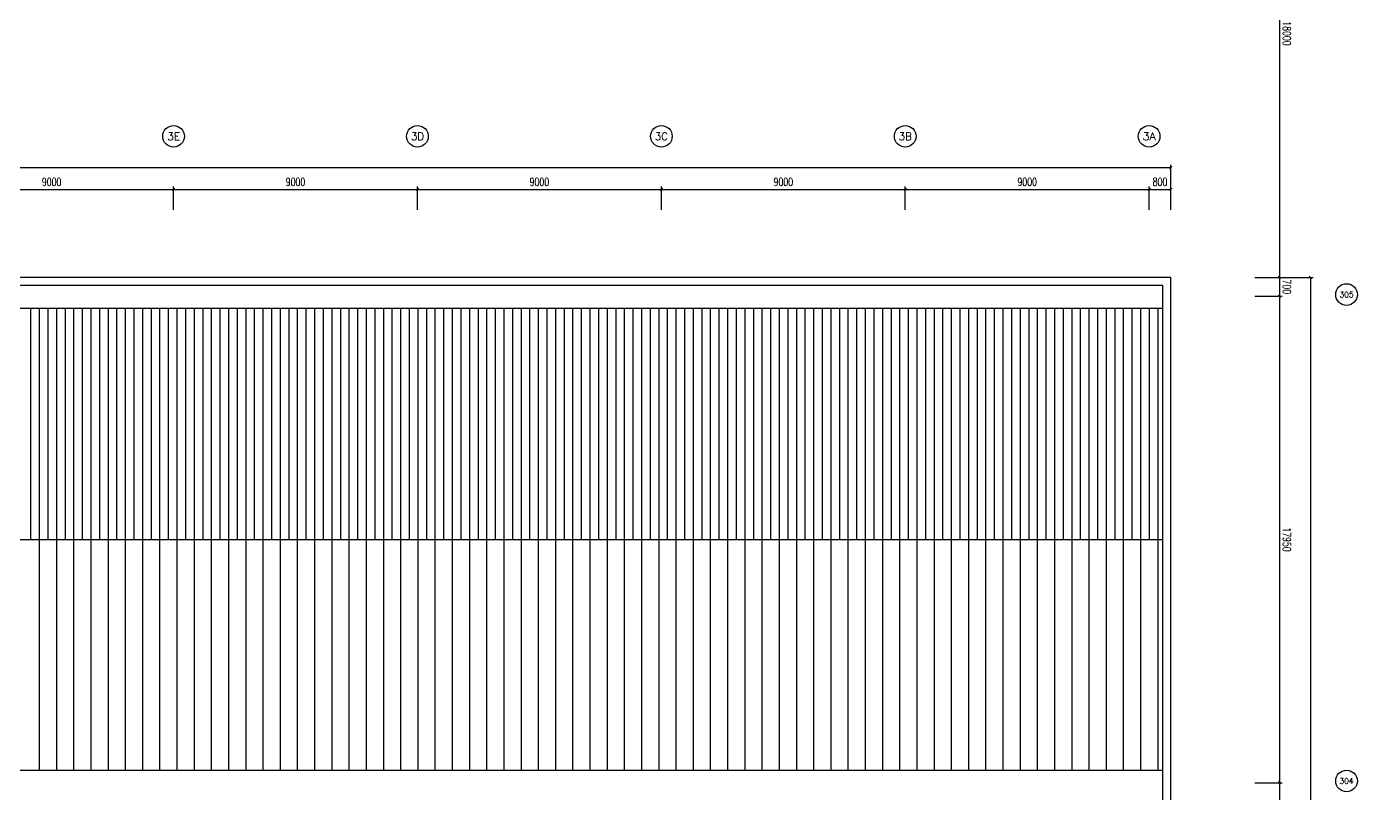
# Model space of a CAD drawing. Extents: x -474411 to 577939, y 0 to 1014176.
# Drawn here: x 329724 to 378830, y 602377 to 630673 of the extents above; entities that cross this region are included whole.
import ezdxf
from ezdxf.enums import TextEntityAlignment as Align

# ---------------------------------------------------------------- set-up
doc = ezdxf.new("R2010")
doc.units = 0
doc.header["$LTSCALE"] = 1000
doc.header["$MEASUREMENT"] = 0
doc.layers.get('Defpoints').update_dxf_attribs({"color": 210})
for name, color, linetype in [('A-AXIS-D', 1, 'Continuous'), ('A-HATCH-2', 251, 'Continuous'), ('A-LIN-V', 9, 'Continuous'), ('A-SFCE', 30, 'Continuous'), ('PUB_TEXT', 7, 'Continuous')]:
    doc.layers.add(name, color=color, linetype=linetype)
doc.styles.add('_TCH_AXIS', font='COMPLEX', dxfattribs={"bigfont": 'GBCBIG'})
doc.styles.add('_TCH_DIM_T3', font='SIMPLEX', dxfattribs={"width": 0.705882, "bigfont": 'GBCBIG'})
doc.styles.add('A-DIM_T3', font='SIMPLEX', dxfattribs={"width": 0.705882, "bigfont": 'GBCBIG'})
doc.dimstyles.new('_TCH_ARCH&&100', dxfattribs={"dimtxt": 297.5, "dimasz": 100, "dimexe": 100, "dimexo": 100, "dimgap": 126.25, "dimtad": 1, "dimdec": 0, "dimzin": 0, "dimdsep": 46, "dimtxsty": '_TCH_DIM_T3', "dimblk": 'ARCHTICK', "dimcen": 0.09, "dimclrt": 7, "dimazin": 2, "dimtfac": 1, "dimtdec": 0, "dimtix": 1, "dimtmove": 2, "dimatfit": 3, "dimfxl": 0, "dimtolj": 1, "dimtzin": 0, "dimarcsym": 0})
doc.dimstyles.new('A-DIM&&100', dxfattribs={"dimtxt": 297.5, "dimasz": 100, "dimexe": 100, "dimexo": 100, "dimgap": 126.25, "dimtad": 1, "dimdec": 0, "dimzin": 0, "dimdsep": 46, "dimtxsty": 'A-DIM_T3', "dimblk": 'ARCHTICK', "dimcen": 0.09, "dimclrt": 7, "dimazin": 2, "dimtfac": 1, "dimtdec": 0, "dimtix": 1, "dimtmove": 2, "dimatfit": 3, "dimfxl": 0, "dimtolj": 1, "dimtzin": 0, "dimarcsym": 0})

# ---------------------------------------------------------------- blocks, each defined once
blk = doc.blocks.new('_ArchTick')
at = {"color": 0, "linetype": 'ByBlock', "const_width": 0.4}
blk.add_lwpolyline([(-0.5, -0.5), (0.5, 0.5)], dxfattribs=at)
blk = doc.blocks.new('*D803')
at = {"layer": 'A-AXIS-D', "color": 0, "lineweight": -2}
for p, q in [((375040, 639420), (376056, 639420)), ((375956, 639420), (375956, 621420)), ((375040, 621420), (376056, 621420))]:
    blk.add_line(p, q, dxfattribs=at)
at = {"layer": 'Defpoints', "color": 0}
for p in [(374940, 639420), (374940, 621420), (375956, 621420)]:
    blk.add_point(p, dxfattribs=at)
at = {"layer": 'A-AXIS-D', "color": 0, "lineweight": -2, "xscale": 100, "yscale": 100, "zscale": 100}
for p, rotation in [((375956, 639420), 90), ((375956, 621420), 270)]:
    blk.add_blockref('_ArchTick', p, dxfattribs=dict(at, rotation=rotation))
at = {"layer": 'A-AXIS-D', "color": 7, "insert": (376231, 630420), "char_height": 297.5, "attachment_point": 5, "rotation": 270, "style": 'A-DIM_T3'}
blk.add_mtext('\\A1;18000', dxfattribs=at)
blk = doc.blocks.new('*D804')
at = {"layer": 'A-AXIS-D', "color": 0, "lineweight": -2}
for p, q in [((375040, 621420), (376056, 621420)), ((375956, 621420), (375956, 620720)), ((375040, 620720), (376056, 620720))]:
    blk.add_line(p, q, dxfattribs=at)
at = {"layer": 'Defpoints', "color": 0}
for p in [(374940, 621420), (374940, 620720), (375956, 620720)]:
    blk.add_point(p, dxfattribs=at)
at = {"layer": 'A-AXIS-D', "color": 0, "lineweight": -2, "xscale": 100, "yscale": 100, "zscale": 100}
for p, rotation in [((375956, 621420), 90), ((375956, 620720), 270)]:
    blk.add_blockref('_ArchTick', p, dxfattribs=dict(at, rotation=rotation))
at = {"layer": 'A-AXIS-D', "color": 7, "insert": (376231, 621070), "char_height": 297.5, "attachment_point": 5, "rotation": 270, "style": 'A-DIM_T3'}
blk.add_mtext('\\A1;700', dxfattribs=at)
blk = doc.blocks.new('*D805')
at = {"layer": 'A-AXIS-D', "color": 0, "lineweight": -2}
for p, q in [((375040, 620720), (376056, 620720)), ((375956, 620720), (375956, 602770)), ((375040, 602770), (376056, 602770))]:
    blk.add_line(p, q, dxfattribs=at)
at = {"layer": 'Defpoints', "color": 0}
for p in [(374940, 620720), (374940, 602770), (375956, 602770)]:
    blk.add_point(p, dxfattribs=at)
at = {"layer": 'A-AXIS-D', "color": 0, "lineweight": -2, "xscale": 100, "yscale": 100, "zscale": 100}
for p, rotation in [((375956, 620720), 90), ((375956, 602770), 270)]:
    blk.add_blockref('_ArchTick', p, dxfattribs=dict(at, rotation=rotation))
at = {"layer": 'A-AXIS-D', "color": 7, "insert": (376231, 611745), "char_height": 297.5, "attachment_point": 5, "rotation": 270, "style": 'A-DIM_T3'}
blk.add_mtext('\\A1;17950', dxfattribs=at)
blk = doc.blocks.new('*D806')
at = {"layer": 'A-AXIS-D', "color": 0, "lineweight": -2}
for p, q in [((375040, 602770), (376056, 602770)), ((375956, 602770), (375956, 584820)), ((375040, 584820), (376056, 584820))]:
    blk.add_line(p, q, dxfattribs=at)
at = {"layer": 'Defpoints', "color": 0}
for p in [(374940, 602770), (374940, 584820), (375956, 584820)]:
    blk.add_point(p, dxfattribs=at)
at = {"layer": 'A-AXIS-D', "color": 0, "lineweight": -2, "xscale": 100, "yscale": 100, "zscale": 100}
for p, rotation in [((375956, 602770), 90), ((375956, 584820), 270)]:
    blk.add_blockref('_ArchTick', p, dxfattribs=dict(at, rotation=rotation))
at = {"layer": 'A-AXIS-D', "color": 7, "insert": (376231, 593795), "char_height": 297.5, "attachment_point": 5, "rotation": 270, "style": 'A-DIM_T3'}
blk.add_mtext('\\A1;17950', dxfattribs=at)
blk = doc.blocks.new('*D942')
at = {"layer": 'A-AXIS-D', "color": 0, "lineweight": -2}
for p, q in [((375300, 621420), (377195, 621420)), ((377095, 621420), (377095, 548220)), ((375300, 548220), (377195, 548220))]:
    blk.add_line(p, q, dxfattribs=at)
at = {"layer": 'Defpoints', "color": 0}
for p in [(375200, 621420), (375200, 548220), (377095, 548220)]:
    blk.add_point(p, dxfattribs=at)
at = {"layer": 'A-AXIS-D', "color": 0, "lineweight": -2, "xscale": 100, "yscale": 100, "zscale": 100}
for p, rotation in [((377095, 621420), 90), ((377095, 548220), 270)]:
    blk.add_blockref('_ArchTick', p, dxfattribs=dict(at, rotation=rotation))
at = {"layer": 'A-AXIS-D', "color": 7, "insert": (377370, 584820), "char_height": 297.5, "attachment_point": 5, "rotation": 270, "style": '_TCH_DIM_T3'}
blk.add_mtext('\\A1;73200', dxfattribs=at)
blk = doc.blocks.new('*D912')
at = {"layer": 'A-AXIS-D', "color": 0, "lineweight": -2}
for p, q in [((326146, 623910), (326146, 624768)), ((326146, 624668), (335146, 624668)), ((335146, 623910), (335146, 624768))]:
    blk.add_line(p, q, dxfattribs=at)
at = {"layer": 'Defpoints', "color": 0}
for p in [(335146, 624668), (326146, 623810), (335146, 623810)]:
    blk.add_point(p, dxfattribs=at)
at = {"layer": 'A-AXIS-D', "color": 0, "lineweight": -2, "xscale": 100, "yscale": 100, "zscale": 100, "rotation": 180}
blk.add_blockref('_ArchTick', (326146, 624668), dxfattribs=at)
at = {"layer": 'A-AXIS-D', "color": 0, "lineweight": -2, "xscale": 100, "yscale": 100, "zscale": 100}
blk.add_blockref('_ArchTick', (335146, 624668), dxfattribs=at)
at = {"layer": 'A-AXIS-D', "color": 7, "insert": (330646, 624943), "char_height": 297.5, "attachment_point": 5, "style": '_TCH_DIM_T3'}
blk.add_mtext('\\A1;9000', dxfattribs=at)
blk = doc.blocks.new('*D913')
at = {"layer": 'A-AXIS-D', "color": 0, "lineweight": -2}
for p, q in [((335146, 623910), (335146, 624768)), ((335146, 624668), (344146, 624668)), ((344146, 623910), (344146, 624768))]:
    blk.add_line(p, q, dxfattribs=at)
at = {"layer": 'Defpoints', "color": 0}
for p in [(344146, 624668), (335146, 623810), (344146, 623810)]:
    blk.add_point(p, dxfattribs=at)
at = {"layer": 'A-AXIS-D', "color": 0, "lineweight": -2, "xscale": 100, "yscale": 100, "zscale": 100, "rotation": 180}
blk.add_blockref('_ArchTick', (335146, 624668), dxfattribs=at)
at = {"layer": 'A-AXIS-D', "color": 0, "lineweight": -2, "xscale": 100, "yscale": 100, "zscale": 100}
blk.add_blockref('_ArchTick', (344146, 624668), dxfattribs=at)
at = {"layer": 'A-AXIS-D', "color": 7, "insert": (339646, 624943), "char_height": 297.5, "attachment_point": 5, "style": '_TCH_DIM_T3'}
blk.add_mtext('\\A1;9000', dxfattribs=at)
blk = doc.blocks.new('*D914')
at = {"layer": 'A-AXIS-D', "color": 0, "lineweight": -2}
for p, q in [((344146, 623910), (344146, 624768)), ((344146, 624668), (353146, 624668)), ((353146, 623910), (353146, 624768))]:
    blk.add_line(p, q, dxfattribs=at)
at = {"layer": 'Defpoints', "color": 0}
for p in [(353146, 624668), (344146, 623810), (353146, 623810)]:
    blk.add_point(p, dxfattribs=at)
at = {"layer": 'A-AXIS-D', "color": 0, "lineweight": -2, "xscale": 100, "yscale": 100, "zscale": 100, "rotation": 180}
blk.add_blockref('_ArchTick', (344146, 624668), dxfattribs=at)
at = {"layer": 'A-AXIS-D', "color": 0, "lineweight": -2, "xscale": 100, "yscale": 100, "zscale": 100}
blk.add_blockref('_ArchTick', (353146, 624668), dxfattribs=at)
at = {"layer": 'A-AXIS-D', "color": 7, "insert": (348646, 624943), "char_height": 297.5, "attachment_point": 5, "style": '_TCH_DIM_T3'}
blk.add_mtext('\\A1;9000', dxfattribs=at)
blk = doc.blocks.new('*D915')
at = {"layer": 'A-AXIS-D', "color": 0, "lineweight": -2}
for p, q in [((353146, 623910), (353146, 624768)), ((353146, 624668), (362146, 624668)), ((362146, 623910), (362146, 624768))]:
    blk.add_line(p, q, dxfattribs=at)
at = {"layer": 'Defpoints', "color": 0}
for p in [(362146, 624668), (353146, 623810), (362146, 623810)]:
    blk.add_point(p, dxfattribs=at)
at = {"layer": 'A-AXIS-D', "color": 0, "lineweight": -2, "xscale": 100, "yscale": 100, "zscale": 100, "rotation": 180}
blk.add_blockref('_ArchTick', (353146, 624668), dxfattribs=at)
at = {"layer": 'A-AXIS-D', "color": 0, "lineweight": -2, "xscale": 100, "yscale": 100, "zscale": 100}
blk.add_blockref('_ArchTick', (362146, 624668), dxfattribs=at)
at = {"layer": 'A-AXIS-D', "color": 7, "insert": (357646, 624943), "char_height": 297.5, "attachment_point": 5, "style": '_TCH_DIM_T3'}
blk.add_mtext('\\A1;9000', dxfattribs=at)
blk = doc.blocks.new('*D931')
at = {"layer": 'A-AXIS-D', "color": 0, "lineweight": -2}
for p, q in [((362146, 623910), (362146, 624768)), ((362146, 624668), (371146, 624668)), ((371146, 623910), (371146, 624768))]:
    blk.add_line(p, q, dxfattribs=at)
at = {"layer": 'Defpoints', "color": 0}
for p in [(371146, 624668), (362146, 623810), (371146, 623810)]:
    blk.add_point(p, dxfattribs=at)
at = {"layer": 'A-AXIS-D', "color": 0, "lineweight": -2, "xscale": 100, "yscale": 100, "zscale": 100, "rotation": 180}
blk.add_blockref('_ArchTick', (362146, 624668), dxfattribs=at)
at = {"layer": 'A-AXIS-D', "color": 0, "lineweight": -2, "xscale": 100, "yscale": 100, "zscale": 100}
blk.add_blockref('_ArchTick', (371146, 624668), dxfattribs=at)
at = {"layer": 'A-AXIS-D', "color": 7, "insert": (366646, 624943), "char_height": 297.5, "attachment_point": 5, "style": '_TCH_DIM_T3'}
blk.add_mtext('\\A1;9000', dxfattribs=at)
blk = doc.blocks.new('*D932')
at = {"layer": 'A-AXIS-D', "color": 0, "lineweight": -2}
for p, q in [((371146, 623910), (371146, 624768)), ((371146, 624668), (371946, 624668)), ((371946, 623910), (371946, 624768))]:
    blk.add_line(p, q, dxfattribs=at)
at = {"layer": 'Defpoints', "color": 0}
for p in [(371946, 624668), (371146, 623810), (371946, 623810)]:
    blk.add_point(p, dxfattribs=at)
at = {"layer": 'A-AXIS-D', "color": 0, "lineweight": -2, "xscale": 100, "yscale": 100, "zscale": 100, "rotation": 180}
blk.add_blockref('_ArchTick', (371146, 624668), dxfattribs=at)
at = {"layer": 'A-AXIS-D', "color": 0, "lineweight": -2, "xscale": 100, "yscale": 100, "zscale": 100}
blk.add_blockref('_ArchTick', (371946, 624668), dxfattribs=at)
at = {"layer": 'A-AXIS-D', "color": 7, "insert": (371546, 624943), "char_height": 297.5, "attachment_point": 5, "style": '_TCH_DIM_T3'}
blk.add_mtext('\\A1;800', dxfattribs=at)
blk = doc.blocks.new('*D933')
at = {"layer": 'A-AXIS-D', "color": 0, "lineweight": -2}
for p, q in [((186246, 624010), (186246, 625568)), ((186246, 625468), (371946, 625468)), ((371946, 624010), (371946, 625568))]:
    blk.add_line(p, q, dxfattribs=at)
at = {"layer": 'Defpoints', "color": 0}
for p in [(371946, 625468), (186246, 623910), (371946, 623910)]:
    blk.add_point(p, dxfattribs=at)
at = {"layer": 'A-AXIS-D', "color": 0, "lineweight": -2, "xscale": 100, "yscale": 100, "zscale": 100, "rotation": 180}
blk.add_blockref('_ArchTick', (186246, 625468), dxfattribs=at)
at = {"layer": 'A-AXIS-D', "color": 0, "lineweight": -2, "xscale": 100, "yscale": 100, "zscale": 100}
blk.add_blockref('_ArchTick', (371946, 625468), dxfattribs=at)
at = {"layer": 'A-AXIS-D', "color": 7, "insert": (279096, 625743), "char_height": 297.5, "attachment_point": 5, "style": '_TCH_DIM_T3'}
blk.add_mtext('\\A1;185700', dxfattribs=at)

msp = doc.modelspace()

# ---------------------------------------------------------------- linework, layer by layer
at = {"layer": 'A-AXIS-D', "color": 8}
for centre in [(335145.8, 626624), (344145.8, 626624), (353145.8, 626624), (362145.8, 626624), (371145.8, 626624), (378429.6, 620784.3), (378429.6, 602834.3)]:
    msp.add_circle(centre, 400, dxfattribs=at)
at = {"layer": 'A-HATCH-2', "color": 8, "linetype": 'Continuous'}
for p, q in [((329882.5, 611745), (329882.5, 620270)), ((330200, 611745), (330200, 620270)), ((330517.5, 611745), (330517.5, 620270)), ((330835, 611745), (330835, 620270)), ((331152.5, 611745), (331152.5, 620270)), ((331470, 611745), (331470, 620270)), ((331787.5, 611745), (331787.5, 620270)), ((332105, 611745), (332105, 620270)), ((332422.5, 611745), (332422.5, 620270)), ((332740, 611745), (332740, 620270)), ((333057.5, 611745), (333057.5, 620270)), ((333375, 611745), (333375, 620270)), ((333692.5, 611745), (333692.5, 620270)), ((334010, 611745), (334010, 620270)), ((334327.5, 611745), (334327.5, 620270)), ((334645, 611745), (334645, 620270)), ((334962.5, 611745), (334962.5, 620270)), ((335280, 611745), (335280, 620270)), ((335597.5, 611745), (335597.5, 620270)), ((335915, 611745), (335915, 620270)), ((336232.5, 611745), (336232.5, 620270)), ((336550, 611745), (336550, 620270)), ((336867.5, 611745), (336867.5, 620270)), ((337185, 611745), (337185, 620270)), ((337502.5, 611745), (337502.5, 620270)), ((337820, 611745), (337820, 620270)), ((338137.5, 611745), (338137.5, 620270)), ((338455, 611745), (338455, 620270)), ((338772.5, 611745), (338772.5, 620270)), ((339090, 611745), (339090, 620270)), ((339407.5, 611745), (339407.5, 620270)), ((339725, 611745), (339725, 620270)), ((340042.5, 611745), (340042.5, 620270)), ((340360, 611745), (340360, 620270)), ((340677.5, 611745), (340677.5, 620270)), ((340995, 611745), (340995, 620270)), ((341312.5, 611745), (341312.5, 620270)), ((341630, 611745), (341630, 620270)), ((341947.5, 611745), (341947.5, 620270)), ((342265, 611745), (342265, 620270)), ((342582.5, 611745), (342582.5, 620270)), ((342900, 611745), (342900, 620270)), ((343217.5, 611745), (343217.5, 620270)), ((343535, 611745), (343535, 620270)), ((343852.5, 611745), (343852.5, 620270)), ((344170, 611745), (344170, 620270)), ((344487.5, 611745), (344487.5, 620270)), ((344805, 611745), (344805, 620270)), ((345122.5, 611745), (345122.5, 620270)), ((345440, 611745), (345440, 620270)), ((345757.5, 611745), (345757.5, 620270)), ((346075, 611745), (346075, 620270)), ((346392.5, 611745), (346392.5, 620270)), ((346710, 611745), (346710, 620270)), ((347027.5, 611745), (347027.5, 620270)), ((347345, 611745), (347345, 620270)), ((347662.5, 611745), (347662.5, 620270)), ((347980, 611745), (347980, 620270)), ((348297.5, 611745), (348297.5, 620270)), ((348615, 611745), (348615, 620270)), ((348932.5, 611745), (348932.5, 620270)), ((349250, 611745), (349250, 620270)), ((349567.5, 611745), (349567.5, 620270)), ((349885, 611745), (349885, 620270)), ((350202.5, 611745), (350202.5, 620270)), ((350520, 611745), (350520, 620270)), ((350837.5, 611745), (350837.5, 620270)), ((351155, 611745), (351155, 620270)), ((351472.5, 611745), (351472.5, 620270)), ((351790, 611745), (351790, 620270)), ((352107.5, 611745), (352107.5, 620270)), ((352425, 611745), (352425, 620270)), ((352742.5, 611745), (352742.5, 620270)), ((353060, 611745), (353060, 620270)), ((353377.5, 611745), (353377.5, 620270)), ((353695, 611745), (353695, 620270)), ((354012.5, 611745), (354012.5, 620270)), ((354330, 611745), (354330, 620270)), ((354647.5, 611745), (354647.5, 620270)), ((354965, 611745), (354965, 620270)), ((355282.5, 611745), (355282.5, 620270)), ((355600, 611745), (355600, 620270)), ((355917.5, 611745), (355917.5, 620270)), ((356235, 611745), (356235, 620270)), ((356552.5, 611745), (356552.5, 620270)), ((356870, 611745), (356870, 620270)), ((357187.5, 611745), (357187.5, 620270)), ((357505, 611745), (357505, 620270)), ((357822.5, 611745), (357822.5, 620270)), ((358140, 611745), (358140, 620270)), ((358457.5, 611745), (358457.5, 620270)), ((358775, 611745), (358775, 620270)), ((359092.5, 611745), (359092.5, 620270)), ((359410, 611745), (359410, 620270)), ((359727.5, 611745), (359727.5, 620270)), ((360045, 611745), (360045, 620270)), ((360362.5, 611745), (360362.5, 620270)), ((360680, 611745), (360680, 620270)), ((360997.5, 611745), (360997.5, 620270)), ((361315, 611745), (361315, 620270)), ((361632.5, 611745), (361632.5, 620270)), ((361950, 611745), (361950, 620270)), ((362267.5, 611745), (362267.5, 620270)), ((362585, 611745), (362585, 620270)), ((362902.5, 611745), (362902.5, 620270)), ((363220, 611745), (363220, 620270)), ((363537.5, 611745), (363537.5, 620270)), ((363855, 611745), (363855, 620270)), ((364172.5, 611745), (364172.5, 620270)), ((364490, 611745), (364490, 620270)), ((364807.5, 611745), (364807.5, 620270)), ((365125, 611745), (365125, 620270)), ((365442.5, 611745), (365442.5, 620270)), ((365760, 611745), (365760, 620270)), ((366077.5, 611745), (366077.5, 620270)), ((366395, 611745), (366395, 620270)), ((366712.5, 611745), (366712.5, 620270)), ((367030, 611745), (367030, 620270)), ((367347.5, 611745), (367347.5, 620270)), ((367665, 611745), (367665, 620270)), ((367982.5, 611745), (367982.5, 620270)), ((368300, 611745), (368300, 620270)), ((368617.5, 611745), (368617.5, 620270)), ((368935, 611745), (368935, 620270)), ((369252.5, 611745), (369252.5, 620270)), ((369570, 611745), (369570, 620270)), ((369887.5, 611745), (369887.5, 620270)), ((370205, 611745), (370205, 620270)), ((370522.5, 611745), (370522.5, 620270)), ((370840, 611745), (370840, 620270)), ((371157.5, 611745), (371157.5, 620270)), ((371475, 611745), (371475, 620270)), ((330200, 603220), (330200, 611745)), ((330835, 603220), (330835, 611745)), ((331470, 603220), (331470, 611745)), ((332105, 603220), (332105, 611745)), ((332740, 603220), (332740, 611745)), ((333375, 603220), (333375, 611745)), ((334010, 603220), (334010, 611745)), ((334645, 603220), (334645, 611745)), ((335280, 603220), (335280, 611745)), ((335915, 603220), (335915, 611745)), ((336550, 603220), (336550, 611745)), ((337185, 603220), (337185, 611745)), ((337820, 603220), (337820, 611745)), ((338455, 603220), (338455, 611745)), ((339090, 603220), (339090, 611745)), ((339725, 603220), (339725, 611745)), ((340360, 603220), (340360, 611745)), ((340995, 603220), (340995, 611745)), ((341630, 603220), (341630, 611745)), ((342265, 603220), (342265, 611745)), ((342900, 603220), (342900, 611745)), ((343535, 603220), (343535, 611745)), ((344170, 603220), (344170, 611745)), ((344805, 603220), (344805, 611745)), ((345440, 603220), (345440, 611745)), ((346075, 603220), (346075, 611745)), ((346710, 603220), (346710, 611745)), ((347345, 603220), (347345, 611745)), ((347980, 603220), (347980, 611745)), ((348615, 603220), (348615, 611745)), ((349250, 603220), (349250, 611745)), ((349885, 603220), (349885, 611745)), ((350520, 603220), (350520, 611745)), ((351155, 603220), (351155, 611745)), ((351790, 603220), (351790, 611745)), ((352425, 603220), (352425, 611745)), ((353060, 603220), (353060, 611745)), ((353695, 603220), (353695, 611745)), ((354330, 603220), (354330, 611745)), ((354965, 603220), (354965, 611745)), ((355600, 603220), (355600, 611745)), ((356235, 603220), (356235, 611745)), ((356870, 603220), (356870, 611745)), ((357505, 603220), (357505, 611745)), ((358140, 603220), (358140, 611745)), ((358775, 603220), (358775, 611745)), ((359410, 603220), (359410, 611745)), ((360045, 603220), (360045, 611745)), ((360680, 603220), (360680, 611745)), ((361315, 603220), (361315, 611745)), ((361950, 603220), (361950, 611745)), ((362585, 603220), (362585, 611745)), ((363220, 603220), (363220, 611745)), ((363855, 603220), (363855, 611745)), ((364490, 603220), (364490, 611745)), ((365125, 603220), (365125, 611745)), ((365760, 603220), (365760, 611745)), ((366395, 603220), (366395, 611745)), ((367030, 603220), (367030, 611745)), ((367665, 603220), (367665, 611745)), ((368300, 603220), (368300, 611745)), ((368935, 603220), (368935, 611745)), ((369570, 603220), (369570, 611745)), ((370205, 603220), (370205, 611745)), ((370840, 603220), (370840, 611745)), ((371475, 603220), (371475, 611745))]:
    msp.add_line(p, q, dxfattribs=at)
at = {"layer": 'A-LIN-V', "color": 8}
for p, q in [((371645.8, 620270), (204456.9, 620270)), ((371645.8, 603220), (198924.8, 603220))]:
    msp.add_line(p, q, dxfattribs=at)
at = {"layer": 'A-SFCE', "color": 8}
for p, q in [((371945.8, 621419.9), (203778.7, 621420)), ((371945.8, 548220), (371945.8, 621419.9)), ((371645.8, 621119.9), (203996.8, 621120)), ((371645.8, 548519.9), (371645.8, 621119.9)), ((200954.9, 611745), (371645.8, 611745))]:
    msp.add_line(p, q, dxfattribs=at)

# ---------------------------------------------------------------- texts
at = {"layer": 'PUB_TEXT', "color": 8, "style": '_TCH_AXIS'}
for s, height, p, p2 in [('3E', 288.12, (334905.7, 626479.9), (335385.9, 626479.9)), ('3D', 282.17, (343904, 626482.9), (344387.7, 626482.9)), ('3C', 294.28, (352907.6, 626476.8), (353384, 626476.8)), ('3B', 282.17, (361904, 626482.9), (362387.7, 626482.9)), ('3A', 276.42, (370902.3, 626485.8), (371389.3, 626485.8)), ('305', 206.28, (378169.3, 620681.1), (378689.9, 620681.1)), ('304', 199.75, (378168, 602734.4), (378691.1, 602734.4))]:
    msp.add_text(s, height=height, dxfattribs=at).set_placement(p, p2, align=Align.FIT)

# ---------------------------------------------------------------- dimensions: what is measured, and where the dimension line sits
at = {"layer": 'A-AXIS-D', "color": 8}
for base, p1, p2, dimstyle, picture, middle in [((375955.8, 621420), (374940, 639420), (374940, 621420), 'A-DIM&&100', '*D803', (376230.8, 630420)), ((375955.8, 620720), (374940, 621420), (374940, 620720), 'A-DIM&&100', '*D804', (376230.8, 621070)), ((377095.5, 548219.9), (375200, 621420), (375200, 548219.9), '_TCH_ARCH&&100', '*D942', (377370.5, 584820)), ((375955.8, 602770), (374940, 620720), (374940, 602770), 'A-DIM&&100', '*D805', (376230.8, 611745)), ((375955.8, 584820), (374940, 602770), (374940, 584820), 'A-DIM&&100', '*D806', (376230.8, 593795))]:
    dim = msp.add_linear_dim(base=base, p1=p1, p2=p2, angle=270, dimstyle=dimstyle, override={"dimgap": 0}, dxfattribs=at)
    dim.commit()
    dim.dimension.update_dxf_attribs({"geometry": picture, "text_midpoint": middle, "dimtype": 161, "text_rotation": 270})
for base, p1, p2, picture, middle in [((371945.8, 625467.8), (186245.8, 623909.8), (371945.8, 623909.8), '*D933', (279095.8, 625742.8)), ((335145.8, 624667.8), (326145.8, 623809.8), (335145.8, 623809.8), '*D912', (330645.8, 624942.8)), ((344145.8, 624667.8), (335145.8, 623809.8), (344145.8, 623809.8), '*D913', (339645.8, 624942.8)), ((353145.8, 624667.8), (344145.8, 623809.8), (353145.8, 623809.8), '*D914', (348645.8, 624942.8)), ((362145.8, 624667.8), (353145.8, 623809.8), (362145.8, 623809.8), '*D915', (357645.8, 624942.8)), ((371145.8, 624667.8), (362145.8, 623809.8), (371145.8, 623809.8), '*D931', (366645.8, 624942.8)), ((371945.8, 624667.8), (371145.8, 623809.8), (371945.8, 623809.8), '*D932', (371545.8, 624942.8))]:
    dim = msp.add_linear_dim(base=base, p1=p1, p2=p2, angle=0, dimstyle='_TCH_ARCH&&100', override={"dimgap": 0}, dxfattribs=at)
    dim.commit()
    dim.dimension.update_dxf_attribs({"geometry": picture, "text_midpoint": middle, "dimtype": 161})

doc.saveas('drawing.dxf')
